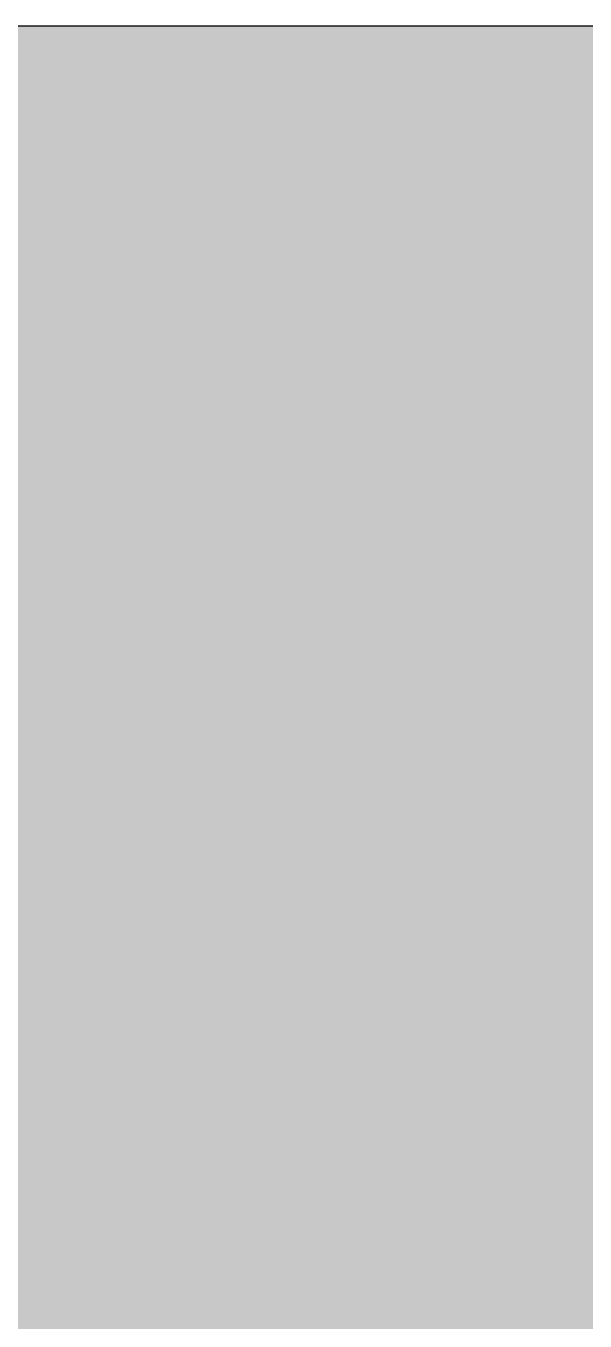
# Model space of a CAD drawing. Header units: millimetres. Extents: x 0 to 212, y 0 to 159.
# Drawn here: x 109 to 130.6, y 108.8 to 158.8 of the extents above; entities that cross this region are included whole.
import ezdxf

# ---------------------------------------------------------------- set-up
doc = ezdxf.new("R2010")
doc.units = ezdxf.units.MM

msp = doc.modelspace()

# ---------------------------------------------------------------- hatches: boundary and pattern name
msp.add_hatch(color=254).paths.add_polyline_path([(14.1633, 0.0536), (13.9878, 0.0533), (13.8125, 0.0559), (13.6373, 0.061), (13.462, 0.0686), (13.2893, 0.0787), (13.114, 0.0914), (12.9413, 0.1041), (12.7686, 0.1219), (12.5959, 0.1397), (12.4231, 0.16), (12.2504, 0.1829), (12.0777, 0.2057), (11.9075, 0.2337), (11.7373, 0.2616), (11.5672, 0.2921), (11.397, 0.3251), (11.2268, 0.3607), (11.0592, 0.3988), (10.8915, 0.4369), (10.7239, 0.4775), (10.5562, 0.5207), (10.3886, 0.5664), (10.2235, 0.6121), (10.0584, 0.6629), (9.8933, 0.7137), (9.7307, 0.7671), (9.5682, 0.8204), (9.4056, 0.8788), (9.2431, 0.9373), (9.083, 0.9982), (8.923, 1.0617), (8.763, 1.1252), (8.6055, 1.1938), (8.4455, 1.2624), (8.2906, 1.331), (8.1331, 1.4046), (7.9781, 1.4783), (7.8232, 1.5545), (7.6708, 1.6332), (7.5184, 1.7145), (7.366, 1.7958), (7.2161, 1.8796), (7.0663, 1.966), (6.919, 2.0523), (6.7716, 2.1438), (6.6243, 2.2352), (6.4795, 2.3266), (6.3348, 2.4232), (6.19, 2.5197), (6.0477, 2.6187), (5.908, 2.7178), (5.7683, 2.8194), (5.6286, 2.9235), (5.4915, 3.0302), (5.3543, 3.1369), (5.2197, 3.2461), (5.0851, 3.3579), (4.953, 3.4722), (4.8209, 3.5865), (4.6914, 3.7033), (4.5644, 3.8202), (4.4348, 3.9395), (4.3104, 4.0615), (4.1859, 4.1859), (4.0615, 4.3104), (3.9395, 4.4348), (3.8202, 4.5618), (3.7033, 4.6914), (3.5865, 4.8209), (3.4722, 4.953), (3.3579, 5.0851), (3.2487, 5.2197), (3.1369, 5.3543), (3.0302, 5.4915), (2.9235, 5.6286), (2.8194, 5.7683), (2.7178, 5.908), (2.6187, 6.0477), (2.5197, 6.19), (2.4232, 6.3348), (2.3266, 6.477), (2.2352, 6.6243), (2.1438, 6.7691), (2.0523, 6.919), (1.966, 7.0663), (1.8796, 7.2161), (1.7958, 7.366), (1.7145, 7.5184), (1.6332, 7.6708), (1.5545, 7.8232), (1.4783, 7.9781), (1.4046, 8.1331), (1.331, 8.2906), (1.2598, 8.4455), (1.1913, 8.603), (1.1252, 8.763), (1.0592, 8.923), (0.9982, 9.083), (0.9373, 9.2431), (0.8763, 9.4056), (0.8204, 9.5682), (0.7645, 9.7307), (0.7112, 9.8933), (0.6604, 10.0584), (0.6121, 10.2235), (0.5639, 10.3911), (0.5207, 10.5562), (0.4775, 10.7239), (0.4343, 10.8915), (0.3962, 11.0592), (0.3607, 11.2268), (0.3251, 11.397), (0.2921, 11.5672), (0.2616, 11.7373), (0.2311, 11.9075), (0.2057, 12.0802), (0.1803, 12.2504), (0.1575, 12.4231), (0.1372, 12.5959), (0.1194, 12.7686), (0.1041, 12.9413), (0.0889, 13.1166), (0.0787, 13.2893), (0.0686, 13.4645), (0.061, 13.6373), (0.0559, 13.8125), (0.0508, 13.9878), (0.0508, 14.163), (0.0522, 144.6925), (0.0508, 144.8664), (0.0559, 145.0416), (0.061, 145.2169), (0.0686, 145.3896), (0.0787, 145.5649), (0.0889, 145.7376), (0.1041, 145.9128), (0.1194, 146.0856), (0.1372, 146.2583), (0.1575, 146.431), (0.1803, 146.6037), (0.2057, 146.7739), (0.2311, 146.9466), (0.2616, 147.1168), (0.2921, 147.287), (0.3251, 147.4572), (0.3607, 147.6248), (0.3962, 147.795), (0.4343, 147.9626), (0.4775, 148.1303), (0.5207, 148.2979), (0.5639, 148.463), (0.6121, 148.6281), (0.6604, 148.7932), (0.7112, 148.9583), (0.7645, 149.1234), (0.8204, 149.286), (0.8763, 149.4485), (0.9373, 149.6111), (0.9982, 149.7711), (1.0592, 149.9311), (1.1252, 150.0911), (1.1913, 150.2486), (1.2598, 150.4061), (1.331, 150.5636), (1.4046, 150.7185), (1.4783, 150.876), (1.5545, 151.0284), (1.6332, 151.1833), (1.7145, 151.3357), (1.7958, 151.4856), (1.8796, 151.638), (1.966, 151.7879), (2.0523, 151.9352), (2.1438, 152.0825), (2.2352, 152.2298), (2.3266, 152.3746), (2.4232, 152.5194), (2.5197, 152.6616), (2.6187, 152.8039), (2.7178, 152.9461), (2.8194, 153.0858), (2.9235, 153.2255), (3.0302, 153.3627), (3.1369, 153.4973), (3.2487, 153.6344), (3.3579, 153.7665), (3.4722, 153.8986), (3.5865, 154.0307), (3.7033, 154.1602), (3.8202, 154.2898), (3.9395, 154.4168), (4.0615, 154.5438), (4.1859, 154.6682), (4.3104, 154.7901), (4.4348, 154.9121), (4.5644, 155.034), (4.6914, 155.1508), (4.8209, 155.2677), (4.953, 155.382), (5.0851, 155.4937), (5.2197, 155.6055), (5.3543, 155.7147), (5.4915, 155.8239), (5.6286, 155.9281), (5.7683, 156.0322), (5.908, 156.1338), (6.0477, 156.2354), (6.19, 156.3345), (6.3348, 156.431), (6.4795, 156.525), (6.6243, 156.6189), (6.7716, 156.7104), (6.919, 156.7993), (7.0663, 156.8882), (7.2161, 156.9745), (7.366, 157.0584), (7.5184, 157.1396), (7.6708, 157.2209), (7.8232, 157.2971), (7.9781, 157.3733), (8.1331, 157.4495), (8.2906, 157.5206), (8.4455, 157.5918), (8.6055, 157.6603), (8.763, 157.7289), (8.923, 157.7924), (9.083, 157.8559), (9.2431, 157.9169), (9.4056, 157.9753), (9.5682, 158.0337), (9.7307, 158.0871), (9.8933, 158.1404), (10.0584, 158.1912), (10.2235, 158.242), (10.3886, 158.2877), (10.5562, 158.3334), (10.7239, 158.3766), (10.8915, 158.4173), (11.0592, 158.4579), (11.2268, 158.4935), (11.397, 158.529), (11.5672, 158.562), (11.7373, 158.5925), (11.9075, 158.6205), (12.0777, 158.6484), (12.2504, 158.6713), (12.4231, 158.6941), (12.5959, 158.7144), (12.7686, 158.7322), (12.9413, 158.75), (13.114, 158.7627), (13.2893, 158.7754), (13.462, 158.7856), (13.6373, 158.7932), (13.8125, 158.7983), (13.9878, 158.8008), (14.163, 158.8033), (197.6078, 158.8036), (197.7822, 158.8008), (197.9574, 158.7983), (198.1327, 158.7932), (198.3054, 158.7856), (198.4807, 158.7754), (198.6534, 158.7627), (198.8287, 158.75), (199.0014, 158.7322), (199.1741, 158.7144), (199.3468, 158.6941), (199.5195, 158.6713), (199.6897, 158.6484), (199.8624, 158.6205), (200.0326, 158.5925), (200.2028, 158.562), (200.373, 158.529), (200.5432, 158.4935), (200.7108, 158.4579), (200.8784, 158.4173), (201.0461, 158.3766), (201.2137, 158.3334), (201.3788, 158.2877), (201.5465, 158.242), (201.7116, 158.1912), (201.8767, 158.1404), (202.0392, 158.0871), (202.2018, 158.0337), (202.3643, 157.9753), (202.5269, 157.9169), (202.6869, 157.8559), (202.8469, 157.7924), (203.007, 157.7289), (203.167, 157.6603), (203.3245, 157.5918), (203.4794, 157.5206), (203.6369, 157.4495), (203.7918, 157.3733), (203.9468, 157.2971), (204.0992, 157.2209), (204.2516, 157.1396), (204.404, 157.0584), (204.5538, 156.9745), (204.7037, 156.8882), (204.8535, 156.7993), (205.0009, 156.7104), (205.1456, 156.6189), (205.293, 156.525), (205.4352, 156.431), (205.58, 156.3345), (205.7222, 156.2354), (205.8619, 156.1338), (206.0016, 156.0322), (206.1413, 155.9281), (206.2785, 155.8239), (206.4156, 155.7147), (206.5503, 155.6055), (206.6849, 155.4937), (206.817, 155.382), (206.949, 155.2677), (207.0786, 155.1508), (207.2081, 155.034), (207.3351, 154.9121), (207.4596, 154.7901), (207.584, 154.6682), (207.7085, 154.5438), (207.8304, 154.4168), (207.9498, 154.2898), (208.0666, 154.1602), (208.1835, 154.0307), (208.2978, 153.8986), (208.4121, 153.7665), (208.5238, 153.6344), (208.6331, 153.4973), (208.7397, 153.3627), (208.8464, 153.2255), (208.9506, 153.0858), (209.0522, 152.9461), (209.1512, 152.8039), (209.2503, 152.6616), (209.3468, 152.5194), (209.4433, 152.3746), (209.5348, 152.2298), (209.6262, 152.0825), (209.7176, 151.9352), (209.804, 151.7879), (209.8904, 151.638), (209.9742, 151.4856), (210.0555, 151.3357), (210.1367, 151.1833), (210.2155, 151.0284), (210.2917, 150.876), (210.3653, 150.7185), (210.439, 150.5636), (210.5076, 150.4061), (210.5762, 150.2486), (210.6447, 150.0911), (210.7082, 149.9311), (210.7717, 149.7711), (210.8327, 149.6111), (210.8911, 149.4485), (210.9495, 149.286), (211.0029, 149.1234), (211.0562, 148.9583), (211.107, 148.7932), (211.1578, 148.6281), (211.2035, 148.463), (211.2493, 148.2979), (211.2924, 148.1303), (211.3331, 147.9626), (211.3712, 147.795), (211.4093, 147.6248), (211.4448, 147.4572), (211.4779, 147.287), (211.5083, 147.1168), (211.5363, 146.9466), (211.5642, 146.7739), (211.5871, 146.6037), (211.6099, 146.431), (211.6303, 146.2583), (211.648, 146.0856), (211.6658, 145.9128), (211.6785, 145.7376), (211.6912, 145.5649), (211.7014, 145.3896), (211.709, 145.2169), (211.7141, 145.0416), (211.7166, 144.8664), (211.7166, 144.6911), (211.7189, 14.1647), (211.7166, 13.9878), (211.7141, 13.8125), (211.709, 13.6373), (211.7014, 13.4645), (211.6912, 13.2893), (211.6785, 13.1166), (211.6658, 12.9413), (211.648, 12.7686), (211.6303, 12.5959), (211.6099, 12.4231), (211.5871, 12.2504), (211.5642, 12.0802), (211.5363, 11.9075), (211.5083, 11.7373), (211.4779, 11.5672), (211.4448, 11.397), (211.4093, 11.2268), (211.3712, 11.0592), (211.3331, 10.8915), (211.2924, 10.7239), (211.2493, 10.5562), (211.2035, 10.3911), (211.1578, 10.2235), (211.107, 10.0584), (211.0562, 9.8933), (211.0029, 9.7307), (210.9495, 9.5682), (210.8911, 9.4056), (210.8327, 9.2431), (210.7717, 9.083), (210.7082, 8.923), (210.6447, 8.763), (210.5762, 8.603), (210.5076, 8.4455), (210.439, 8.2906), (210.3653, 8.1331), (210.2917, 7.9781), (210.2155, 7.8232), (210.1367, 7.6708), (210.0555, 7.5184), (209.9742, 7.366), (209.8904, 7.2161), (209.804, 7.0663), (209.7176, 6.919), (209.6262, 6.7691), (209.5348, 6.6243), (209.4433, 6.477), (209.3468, 6.3348), (209.2503, 6.19), (209.1512, 6.0477), (209.0522, 5.908), (208.9506, 5.7683), (208.8464, 5.6286), (208.7397, 5.4915), (208.6331, 5.3543), (208.5238, 5.2197), (208.4121, 5.0851), (208.2978, 4.953), (208.1835, 4.8209), (208.0666, 4.6914), (207.9498, 4.5618), (207.8304, 4.4348), (207.7085, 4.3104), (207.584, 4.1859), (207.4596, 4.0615), (207.3351, 3.9395), (207.2081, 3.8202), (207.0786, 3.7033), (206.949, 3.5865), (206.817, 3.4722), (206.6849, 3.3579), (206.5503, 3.2461), (206.4156, 3.1369), (206.2785, 3.0302), (206.1413, 2.9235), (206.0016, 2.8194), (205.8619, 2.7178), (205.7222, 2.6187), (205.58, 2.5197), (205.4352, 2.4232), (205.293, 2.3266), (205.1456, 2.2352), (205.0009, 2.1438), (204.8535, 2.0523), (204.7037, 1.966), (204.5538, 1.8796), (204.404, 1.7958), (204.2516, 1.7145), (204.0992, 1.6332), (203.9468, 1.5545), (203.7918, 1.4783), (203.6369, 1.4046), (203.4794, 1.331), (203.3245, 1.2624), (203.167, 1.1938), (203.007, 1.1252), (202.8469, 1.0617), (202.6869, 0.9982), (202.5269, 0.9373), (202.3643, 0.8788), (202.2018, 0.8204), (202.0392, 0.7671), (201.8767, 0.7137), (201.7116, 0.6629), (201.5465, 0.6121), (201.3788, 0.5664), (201.2137, 0.5207), (201.0461, 0.4775), (200.8784, 0.4369), (200.7108, 0.3988), (200.5432, 0.3607), (200.373, 0.3251), (200.2028, 0.2921), (200.0326, 0.2616), (199.8624, 0.2337), (199.6897, 0.2057), (199.5195, 0.1829), (199.3468, 0.16), (199.1741, 0.1397), (199.0014, 0.1219), (198.8287, 0.1041), (198.6534, 0.0914), (198.4807, 0.0787), (198.3054, 0.0686), (198.1327, 0.061), (197.9574, 0.0559), (197.7822, 0.0533), (197.6069, 0.0533)])
h = msp.add_hatch(color=59)
h.paths.add_polyline_path([(14.1633, 3.5814), (13.8887, 3.5839), (13.6169, 3.5941), (13.3477, 3.6119), (13.081, 3.6347), (12.8143, 3.6652), (12.5501, 3.7008), (12.2885, 3.7465), (12.0294, 3.7948), (11.7729, 3.8506), (11.5164, 3.9141), (11.2649, 3.9827), (11.016, 4.0564), (10.7671, 4.1351), (10.5232, 4.2215), (10.2819, 4.3129), (10.0432, 4.412), (9.8069, 4.5161), (9.5733, 4.6228), (9.3447, 4.7371), (9.1186, 4.8565), (8.8951, 4.9809), (8.6741, 5.113), (8.4582, 5.2476), (8.2448, 5.3873), (8.0366, 5.5321), (7.8308, 5.682), (7.6276, 5.8369), (7.4295, 5.9969), (7.2365, 6.1595), (7.046, 6.3297), (6.8605, 6.5024), (6.6777, 6.6802), (6.5024, 6.8605), (6.3271, 7.046), (6.1595, 7.2365), (5.9969, 7.432), (5.8369, 7.6302), (5.682, 7.8308), (5.5321, 8.0366), (5.3873, 8.2448), (5.2451, 8.4582), (5.1105, 8.6741), (4.9809, 8.8951), (4.8565, 9.1186), (4.7371, 9.3447), (4.6228, 9.5758), (4.5136, 9.8069), (4.4094, 10.0432), (4.3129, 10.2819), (4.2215, 10.5232), (4.1351, 10.7696), (4.0538, 11.016), (3.9802, 11.2649), (3.9116, 11.5189), (3.8506, 11.7729), (3.7948, 12.0294), (3.744, 12.2911), (3.7008, 12.5527), (3.6627, 12.8143), (3.6322, 13.081), (3.6093, 13.3502), (3.5916, 13.6195), (3.5814, 13.8913), (3.5789, 14.163), (3.58, 144.6925), (3.5814, 144.9654), (3.5916, 145.2347), (3.6093, 145.5064), (3.6322, 145.7731), (3.6627, 146.0398), (3.7008, 146.304), (3.744, 146.5656), (3.7948, 146.8247), (3.8506, 147.0812), (3.9116, 147.3352), (3.9802, 147.5892), (4.0538, 147.8382), (4.1351, 148.0845), (4.2215, 148.3309), (4.3129, 148.5722), (4.4094, 148.811), (4.5136, 149.0472), (4.6228, 149.2783), (4.7371, 149.5095), (4.8565, 149.7355), (4.9809, 149.9591), (5.1105, 150.1775), (5.2451, 150.3959), (5.3873, 150.6093), (5.5321, 150.8176), (5.682, 151.0233), (5.8369, 151.224), (5.9969, 151.4221), (6.1595, 151.6177), (6.3271, 151.8056), (6.5024, 151.9936), (6.6777, 152.1739), (6.8605, 152.3517), (7.046, 152.5245), (7.2365, 152.6946), (7.4295, 152.8572), (7.6276, 153.0172), (7.8308, 153.1722), (8.0366, 153.322), (8.2448, 153.4668), (8.4582, 153.6065), (8.6741, 153.7411), (8.8951, 153.8732), (9.1186, 153.9977), (9.3447, 154.117), (9.5733, 154.2313), (9.8069, 154.3406), (10.0432, 154.4422), (10.2819, 154.5412), (10.5232, 154.6327), (10.7671, 154.719), (11.016, 154.7978), (11.2649, 154.874), (11.5164, 154.9425), (11.7729, 155.0035), (12.0294, 155.0594), (12.2885, 155.1102), (12.5501, 155.1534), (12.8143, 155.1889), (13.081, 155.2194), (13.3477, 155.2448), (13.6169, 155.26), (13.8887, 155.2702), (14.163, 155.2753), (197.6078, 155.2758), (197.8787, 155.2702), (198.1505, 155.26), (198.4197, 155.2448), (198.689, 155.2194), (198.9557, 155.1889), (199.2173, 155.1534), (199.4789, 155.1102), (199.7405, 155.0594), (199.9971, 155.0035), (200.2511, 154.9425), (200.5051, 154.874), (200.754, 154.7978), (201.0004, 154.719), (201.2467, 154.6327), (201.488, 154.5412), (201.7268, 154.4422), (201.963, 154.3406), (202.1942, 154.2313), (202.4253, 154.117), (202.6514, 153.9977), (202.8749, 153.8732), (203.0959, 153.7411), (203.3118, 153.6065), (203.5251, 153.4668), (203.7334, 153.322), (203.9391, 153.1722), (204.1398, 153.0172), (204.3379, 152.8572), (204.5335, 152.6946), (204.724, 152.5245), (204.9094, 152.3517), (205.0898, 152.1739), (205.2676, 151.9936), (205.4403, 151.8056), (205.6105, 151.6177), (205.773, 151.4221), (205.933, 151.224), (206.088, 151.0233), (206.2378, 150.8176), (206.3826, 150.6093), (206.5223, 150.3959), (206.6569, 150.1775), (206.789, 149.9591), (206.9135, 149.7355), (207.0329, 149.5095), (207.1472, 149.2783), (207.2538, 149.0472), (207.358, 148.811), (207.457, 148.5722), (207.5485, 148.3309), (207.6348, 148.0845), (207.7136, 147.8382), (207.7872, 147.5892), (207.8558, 147.3352), (207.9193, 147.0812), (207.9752, 146.8247), (208.0235, 146.5656), (208.0692, 146.304), (208.1047, 146.0398), (208.1352, 145.7731), (208.1581, 145.5064), (208.1759, 145.2347), (208.186, 144.9654), (208.1911, 144.6911), (208.1911, 14.1647), (208.186, 13.8913), (208.1759, 13.6195), (208.1581, 13.3502), (208.1352, 13.081), (208.1047, 12.8143), (208.0692, 12.5527), (208.0235, 12.2911), (207.9752, 12.0294), (207.9193, 11.7729), (207.8558, 11.5189), (207.7872, 11.2649), (207.7136, 11.016), (207.6348, 10.7696), (207.5485, 10.5232), (207.457, 10.2819), (207.358, 10.0432), (207.2538, 9.8069), (207.1472, 9.5758), (207.0329, 9.3447), (206.9135, 9.1186), (206.789, 8.8951), (206.6569, 8.6741), (206.5223, 8.4582), (206.3826, 8.2448), (206.2378, 8.0366), (206.088, 7.8308), (205.933, 7.6302), (205.773, 7.432), (205.6105, 7.2365), (205.4403, 7.046), (205.2676, 6.8605), (205.0898, 6.6802), (204.9094, 6.5024), (204.724, 6.3297), (204.5335, 6.1595), (204.3379, 5.9969), (204.1398, 5.8369), (203.9391, 5.682), (203.7334, 5.5321), (203.5251, 5.3873), (203.3118, 5.2476), (203.0959, 5.113), (202.8749, 4.9809), (202.6514, 4.8565), (202.4253, 4.7371), (202.1942, 4.6228), (201.963, 4.5161), (201.7268, 4.412), (201.488, 4.3129), (201.2467, 4.2215), (201.0004, 4.1351), (200.754, 4.0564), (200.5051, 3.9827), (200.2511, 3.9141), (199.9971, 3.8506), (199.7405, 3.7948), (199.4789, 3.7465), (199.2173, 3.7008), (198.9557, 3.6652), (198.689, 3.6347), (198.4197, 3.6119), (198.1505, 3.5941), (197.8787, 3.5839), (197.6069, 3.5789)])
h.paths.add_polyline_path([(14.1633, 8.8731), (14.0259, 8.8748), (13.8887, 8.8798), (13.7541, 8.8875), (13.622, 8.9002), (13.4874, 8.9154), (13.3553, 8.9332), (13.2258, 8.9535), (13.0962, 8.9789), (12.9667, 9.0068), (12.8397, 9.0373), (12.7127, 9.0729), (12.5882, 9.1084), (12.4663, 9.1491), (12.3419, 9.1923), (12.2225, 9.238), (12.1031, 9.2888), (11.9837, 9.3396), (11.8694, 9.3929), (11.7526, 9.4513), (11.6408, 9.5098), (11.5291, 9.5733), (11.4198, 9.6368), (11.3106, 9.7053), (11.2039, 9.7765), (11.0998, 9.8476), (10.9957, 9.9238), (10.8966, 10), (10.7975, 10.0787), (10.6985, 10.1625), (10.6045, 10.2464), (10.5105, 10.3327), (10.4216, 10.4216), (10.3327, 10.5131), (10.2464, 10.6045), (10.16, 10.701), (10.0787, 10.7975), (10, 10.8966), (9.9212, 10.9982), (9.8476, 11.0998), (9.7739, 11.2039), (9.7053, 11.3106), (9.6368, 11.4198), (9.5707, 11.5291), (9.5098, 11.6408), (9.4488, 11.7551), (9.3929, 11.8694), (9.337, 11.9863), (9.2862, 12.1031), (9.238, 12.2225), (9.1923, 12.3444), (9.1491, 12.4663), (9.1084, 12.5908), (9.0703, 12.7152), (9.0373, 12.8397), (9.0068, 12.9692), (8.9789, 13.0962), (8.9535, 13.2258), (8.9306, 13.3579), (8.9129, 13.4899), (8.8976, 13.622), (8.8849, 13.7566), (8.8773, 13.8913), (8.8722, 14.0259), (8.8697, 14.163), (8.8717, 144.6925), (8.8722, 144.8283), (8.8773, 144.9629), (8.8849, 145.0975), (8.8976, 145.2321), (8.9129, 145.3642), (8.9306, 145.4963), (8.9535, 145.6284), (8.9789, 145.7579), (9.0068, 145.8849), (9.0373, 146.0144), (9.0703, 146.1389), (9.1084, 146.2634), (9.1491, 146.3878), (9.1923, 146.5097), (9.238, 146.6317), (9.2862, 146.751), (9.337, 146.8679), (9.3929, 146.9847), (9.4488, 147.099), (9.5098, 147.2133), (9.5707, 147.3251), (9.6368, 147.4343), (9.7053, 147.5435), (9.7739, 147.6502), (9.8476, 147.7543), (9.9212, 147.8559), (10, 147.9575), (10.0787, 148.0566), (10.16, 148.1531), (10.2464, 148.2496), (10.3327, 148.3411), (10.4216, 148.4325), (10.5105, 148.5214), (10.6045, 148.6078), (10.6985, 148.6916), (10.7975, 148.7754), (10.8966, 148.8542), (10.9957, 148.9304), (11.0998, 149.0066), (11.2039, 149.0777), (11.3106, 149.1488), (11.4198, 149.2174), (11.5291, 149.2809), (11.6408, 149.3444), (11.7526, 149.4028), (11.8694, 149.4612), (11.9837, 149.5146), (12.1031, 149.5679), (12.2225, 149.6162), (12.3419, 149.6619), (12.4663, 149.7051), (12.5882, 149.7457), (12.7127, 149.7813), (12.8397, 149.8168), (12.9667, 149.8473), (13.0962, 149.8752), (13.2258, 149.9006), (13.3553, 149.921), (13.4874, 149.9413), (13.622, 149.9565), (13.7541, 149.9667), (13.8887, 149.9768), (14.0259, 149.9819), (14.163, 149.9819), (197.6078, 149.9842), (197.7441, 149.9819), (197.8787, 149.9768), (198.0133, 149.9667), (198.1479, 149.9565), (198.28, 149.9413), (198.4121, 149.921), (198.5442, 149.9006), (198.6737, 149.8752), (198.8007, 149.8473), (198.9303, 149.8168), (199.0547, 149.7813), (199.1792, 149.7457), (199.3036, 149.7051), (199.4256, 149.6619), (199.5475, 149.6162), (199.6669, 149.5679), (199.7837, 149.5146), (199.9005, 149.4612), (200.0148, 149.4028), (200.1291, 149.3444), (200.2409, 149.2809), (200.3501, 149.2174), (200.4593, 149.1488), (200.566, 149.0777), (200.6702, 149.0066), (200.7718, 148.9304), (200.8734, 148.8542), (200.9724, 148.7754), (201.0689, 148.6916), (201.1655, 148.6078), (201.2569, 148.5214), (201.3483, 148.4325), (201.4372, 148.3411), (201.5236, 148.2496), (201.6074, 148.1531), (201.6912, 148.0566), (201.77, 147.9575), (201.8462, 147.8559), (201.9224, 147.7543), (201.9935, 147.6502), (202.0646, 147.5435), (202.1332, 147.4343), (202.1967, 147.3251), (202.2602, 147.2133), (202.3186, 147.099), (202.377, 146.9847), (202.4304, 146.8679), (202.4812, 146.751), (202.532, 146.6317), (202.5777, 146.5097), (202.6209, 146.3878), (202.6615, 146.2634), (202.6971, 146.1389), (202.7326, 146.0144), (202.7631, 145.8849), (202.7911, 145.7579), (202.8165, 145.6284), (202.8368, 145.4963), (202.8546, 145.3642), (202.8698, 145.2321), (202.8825, 145.0975), (202.8901, 144.9629), (202.8952, 144.8283), (202.8977, 144.6911), (202.8994, 14.1647), (202.8952, 14.0259), (202.8901, 13.8913), (202.8825, 13.7566), (202.8698, 13.622), (202.8546, 13.4899), (202.8368, 13.3579), (202.8165, 13.2258), (202.7911, 13.0962), (202.7631, 12.9692), (202.7326, 12.8397), (202.6971, 12.7152), (202.6615, 12.5908), (202.6209, 12.4663), (202.5777, 12.3444), (202.532, 12.2225), (202.4812, 12.1031), (202.4304, 11.9863), (202.377, 11.8694), (202.3186, 11.7551), (202.2602, 11.6408), (202.1967, 11.5291), (202.1332, 11.4198), (202.0646, 11.3106), (201.9935, 11.2039), (201.9224, 11.0998), (201.8462, 10.9982), (201.77, 10.8966), (201.6912, 10.7975), (201.6074, 10.701), (201.5236, 10.6045), (201.4372, 10.5131), (201.3483, 10.4216), (201.2569, 10.3327), (201.1655, 10.2464), (201.0689, 10.1625), (200.9724, 10.0787), (200.8734, 10), (200.7718, 9.9238), (200.6702, 9.8476), (200.566, 9.7765), (200.4593, 9.7053), (200.3501, 9.6368), (200.2409, 9.5733), (200.1291, 9.5098), (200.0148, 9.4513), (199.9005, 9.3929), (199.7837, 9.3396), (199.6669, 9.2888), (199.5475, 9.238), (199.4256, 9.1923), (199.3036, 9.1491), (199.1792, 9.1084), (199.0547, 9.0729), (198.9303, 9.0373), (198.8007, 9.0068), (198.6737, 8.9789), (198.5442, 8.9535), (198.4121, 8.9332), (198.28, 8.9154), (198.1479, 8.9002), (198.0133, 8.8875), (197.8787, 8.8798), (197.7441, 8.8748), (197.6069, 8.8722)], flags=16)
h = msp.add_hatch(color=59)
edge = h.paths.add_edge_path()
edge.add_line((119.2541, 112.9136), (119.1108, 112.9132))
edge.add_line((119.1108, 112.9132), (118.9685, 112.9157))
edge.add_line((118.9685, 112.9157), (118.8288, 112.9182))
edge.add_line((118.8288, 112.9182), (118.6917, 112.9233))
edge.add_line((118.6917, 112.9233), (118.5545, 112.9284))
edge.add_line((118.5545, 112.9284), (118.4199, 112.936))
edge.add_line((118.4199, 112.936), (118.2853, 112.9462))
edge.add_line((118.2853, 112.9462), (118.1532, 112.9563))
edge.add_line((118.1532, 112.9563), (118.0236, 112.9716))
edge.add_line((118.0236, 112.9716), (117.8966, 112.9868))
edge.add_line((117.8966, 112.9868), (117.7696, 113.0021))
edge.add_line((117.7696, 113.0021), (117.6452, 113.0224))
edge.add_line((117.6452, 113.0224), (117.5207, 113.0427))
edge.add_line((117.5207, 113.0427), (117.3988, 113.0656))
edge.add_line((117.3988, 113.0656), (117.2794, 113.0935))
edge.add_line((117.2794, 113.0935), (117.1626, 113.1214))
edge.add_line((117.1626, 113.1214), (117.0457, 113.1519))
edge.add_line((117.0457, 113.1519), (116.9314, 113.1849))
edge.add_line((116.9314, 113.1849), (116.8197, 113.2205))
edge.add_line((116.8197, 113.2205), (116.7105, 113.2586))
edge.add_line((116.7105, 113.2586), (116.6012, 113.3018))
edge.add_line((116.6012, 113.3018), (116.4946, 113.345))
edge.add_line((116.4946, 113.345), (116.3904, 113.3932))
edge.add_line((116.3904, 113.3932), (116.2888, 113.444))
edge.add_line((116.2888, 113.444), (116.1872, 113.4974))
edge.add_line((116.1872, 113.4974), (116.0882, 113.5558))
edge.add_line((116.0882, 113.5558), (115.9916, 113.6142))
edge.add_line((115.9916, 113.6142), (115.8977, 113.6802))
edge.add_line((115.8977, 113.6802), (115.8037, 113.7463))
edge.add_line((115.8037, 113.7463), (115.7122, 113.8174))
edge.add_line((115.7122, 113.8174), (115.6233, 113.8911))
edge.add_line((115.6233, 113.8911), (115.537, 113.9698))
edge.add_line((115.537, 113.9698), (115.4532, 114.0511))
edge.add_line((115.4532, 114.0511), (115.3719, 114.1374))
edge.add_line((115.3719, 114.1374), (115.2906, 114.2263))
edge.add_line((115.2906, 114.2263), (115.2144, 114.3203))
edge.add_line((115.2144, 114.3203), (115.1382, 114.4194))
edge.add_line((115.1382, 114.4194), (115.0645, 114.521))
edge.add_line((115.0645, 114.521), (114.9934, 114.6277))
edge.add_line((114.9934, 114.6277), (114.9223, 114.7394))
edge.add_line((114.9223, 114.7394), (114.8563, 114.8537))
edge.add_line((114.8563, 114.8537), (114.7902, 114.9731))
edge.add_line((114.7902, 114.9731), (114.7293, 115.0976))
edge.add_line((114.7293, 115.0976), (114.6683, 115.2271))
edge.add_line((114.6683, 115.2271), (114.6099, 115.3617))
edge.add_line((114.6099, 115.3617), (114.5565, 115.5014))
edge.add_line((114.5565, 115.5014), (114.5032, 115.6437))
edge.add_line((114.5032, 115.6437), (114.4524, 115.7935))
edge.add_line((114.4524, 115.7935), (114.4041, 115.9485))
edge.add_line((114.4041, 115.9485), (114.3584, 116.1059))
edge.add_line((114.3584, 116.1059), (114.3127, 116.271))
edge.add_line((114.3127, 116.271), (114.2721, 116.4412))
edge.add_line((114.2721, 116.4412), (114.234, 116.6165))
edge.add_line((114.234, 116.6165), (114.1984, 116.7968))
edge.add_line((114.1984, 116.7968), (114.1654, 116.9822))
edge.add_line((114.1654, 116.9822), (114.1324, 117.1753))
edge.add_line((114.1324, 117.1753), (114.1044, 117.3734))
edge.add_line((114.1044, 117.3734), (114.079, 117.5766))
edge.add_line((114.079, 117.5766), (114.0536, 117.7874))
edge.add_line((114.0536, 117.7874), (114.0333, 118.0033))
edge.add_line((114.0333, 118.0033), (114.0155, 118.2243))
edge.add_line((114.0155, 118.2243), (114.0003, 118.4529))
edge.add_line((114.0003, 118.4529), (113.9876, 118.6866))
edge.add_line((113.9876, 118.6866), (113.9774, 118.9279))
edge.add_line((113.9774, 118.9279), (126.045, 118.9284))
edge.add_line((126.045, 118.9284), (126.045, 121.1404))
edge.add_line((126.045, 121.1404), (126.0424, 121.4069))
edge.add_line((126.0424, 121.4069), (126.0373, 121.6711))
edge.add_line((126.0373, 121.6711), (126.0323, 121.9327))
edge.add_line((126.0323, 121.9327), (126.0221, 122.1918))
edge.add_line((126.0221, 122.1918), (126.0094, 122.4483))
edge.add_line((126.0094, 122.4483), (125.9942, 122.7023))
edge.add_line((125.9942, 122.7023), (125.9764, 122.9512))
edge.add_line((125.9764, 122.9512), (125.9535, 123.1976))
edge.add_line((125.9535, 123.1976), (125.9281, 123.4415))
edge.add_line((125.9281, 123.4415), (125.9002, 123.6828))
edge.add_line((125.9002, 123.6828), (125.8697, 123.919))
edge.add_line((125.8697, 123.919), (125.8367, 124.1527))
edge.add_line((125.8367, 124.1527), (125.7986, 124.3838))
edge.add_line((125.7986, 124.3838), (125.7579, 124.6099))
edge.add_line((125.7579, 124.6099), (125.7122, 124.8334))
edge.add_line((125.7122, 124.8334), (125.664, 125.0544))
edge.add_line((125.664, 125.0544), (125.6132, 125.2703))
edge.add_line((125.6132, 125.2703), (125.5573, 125.4836))
edge.add_line((125.5573, 125.4836), (125.4989, 125.6919))
edge.add_line((125.4989, 125.6919), (125.4379, 125.8976))
edge.add_line((125.4379, 125.8976), (125.3719, 126.1008))
edge.add_line((125.3719, 126.1008), (125.3007, 126.299))
edge.add_line((125.3007, 126.299), (125.2271, 126.492))
edge.add_line((125.2271, 126.492), (125.1509, 126.6825))
edge.add_line((125.1509, 126.6825), (125.0671, 126.8705))
edge.add_line((125.0671, 126.8705), (124.9832, 127.0533))
edge.add_line((124.9832, 127.0533), (124.8918, 127.2311))
edge.add_line((124.8918, 127.2311), (124.7978, 127.4064))
edge.add_line((124.7978, 127.4064), (124.7013, 127.5766))
edge.add_line((124.7013, 127.5766), (124.5972, 127.7442))
edge.add_line((124.5972, 127.7442), (124.4905, 127.9068))
edge.add_line((124.4905, 127.9068), (124.3813, 128.0668))
edge.add_line((124.3813, 128.0668), (124.2644, 128.2192))
edge.add_line((124.2644, 128.2192), (124.145, 128.3691))
edge.add_line((124.145, 128.3691), (124.0206, 128.5164))
edge.add_line((124.0206, 128.5164), (123.891, 128.6561))
edge.add_line((123.891, 128.6561), (123.759, 128.7932))
edge.add_line((123.759, 128.7932), (123.6193, 128.9279))
edge.add_line((123.6193, 128.9279), (123.477, 129.0549))
edge.add_line((123.477, 129.0549), (123.3297, 129.1793))
edge.add_line((123.3297, 129.1793), (123.1773, 129.2987))
edge.add_line((123.1773, 129.2987), (123.0198, 129.413))
edge.add_line((123.0198, 129.413), (122.8573, 129.5222))
edge.add_line((122.8573, 129.5222), (122.6896, 129.6264))
edge.add_line((122.6896, 129.6264), (122.5169, 129.728))
edge.add_line((122.5169, 129.728), (122.3391, 129.8245))
edge.add_line((122.3391, 129.8245), (122.1562, 129.9159))
edge.add_line((122.1562, 129.9159), (121.9683, 129.9997))
edge.add_line((121.9683, 129.9997), (121.7752, 130.081))
edge.add_line((121.7752, 130.081), (121.5771, 130.1572))
edge.add_line((121.5771, 130.1572), (121.3714, 130.2283))
edge.add_line((121.3714, 130.2283), (121.1631, 130.2969))
edge.add_line((121.1631, 130.2969), (120.9472, 130.3579))
edge.add_line((120.9472, 130.3579), (120.7262, 130.4138))
edge.add_line((120.7262, 130.4138), (120.5001, 130.4646))
edge.add_line((120.5001, 130.4646), (120.269, 130.5103))
edge.add_line((120.269, 130.5103), (120.0328, 130.5509))
edge.add_line((120.0328, 130.5509), (119.7889, 130.5865))
edge.add_line((119.7889, 130.5865), (119.54, 130.617))
edge.add_line((119.54, 130.617), (119.2835, 130.6398))
edge.add_line((119.2835, 130.6398), (119.0244, 130.6601))
edge.add_line((119.0244, 130.6601), (118.7577, 130.6728))
edge.add_line((118.7577, 130.6728), (118.4834, 130.683))
edge.add_line((118.4834, 130.683), (118.2065, 130.6855))
edge.add_line((118.2065, 130.6855), (117.95, 130.683))
edge.add_line((117.95, 130.683), (117.7011, 130.6728))
edge.add_line((117.7011, 130.6728), (117.4547, 130.6601))
edge.add_line((117.4547, 130.6601), (117.2108, 130.6424))
edge.add_line((117.2108, 130.6424), (116.9746, 130.617))
edge.add_line((116.9746, 130.617), (116.7384, 130.5865))
edge.add_line((116.7384, 130.5865), (116.5098, 130.5535))
edge.add_line((116.5098, 130.5535), (116.2837, 130.5128))
edge.add_line((116.2837, 130.5128), (116.0602, 130.4671))
edge.add_line((116.0602, 130.4671), (115.8418, 130.4163))
edge.add_line((115.8418, 130.4163), (115.6284, 130.3579))
edge.add_line((115.6284, 130.3579), (115.4176, 130.2969))
edge.add_line((115.4176, 130.2969), (115.2119, 130.2309))
edge.add_line((115.2119, 130.2309), (115.0112, 130.1572))
edge.add_line((115.0112, 130.1572), (114.8131, 130.0785))
edge.add_line((114.8131, 130.0785), (114.6175, 129.9972))
edge.add_line((114.6175, 129.9972), (114.427, 129.9083))
edge.add_line((114.427, 129.9083), (114.2416, 129.8143))
edge.add_line((114.2416, 129.8143), (114.0612, 129.7153))
edge.add_line((114.0612, 129.7153), (113.8809, 129.6111))
edge.add_line((113.8809, 129.6111), (113.7082, 129.5019))
edge.add_line((113.7082, 129.5019), (113.538, 129.3851))
edge.add_line((113.538, 129.3851), (113.3729, 129.2657))
edge.add_line((113.3729, 129.2657), (113.2103, 129.1387))
edge.add_line((113.2103, 129.1387), (113.0529, 129.0091))
edge.add_line((113.0529, 129.0091), (112.8979, 128.872))
edge.add_line((112.8979, 128.872), (112.7481, 128.7297))
edge.add_line((112.7481, 128.7297), (112.6033, 128.585))
edge.add_line((112.6033, 128.585), (112.461, 128.4326))
edge.add_line((112.461, 128.4326), (112.3239, 128.2751))
edge.add_line((112.3239, 128.2751), (112.1893, 128.1125))
edge.add_line((112.1893, 128.1125), (112.0597, 127.9449))
edge.add_line((112.0597, 127.9449), (111.9327, 127.7722))
edge.add_line((111.9327, 127.7722), (111.8108, 127.5918))
edge.add_line((111.8108, 127.5918), (111.694, 127.4089))
edge.add_line((111.694, 127.4089), (111.5797, 127.221))
edge.add_line((111.5797, 127.221), (111.4704, 127.0254))
edge.add_line((111.4704, 127.0254), (111.3638, 126.8273))
edge.add_line((111.3638, 126.8273), (111.2622, 126.6215))
edge.add_line((111.2622, 126.6215), (111.1656, 126.4133))
edge.add_line((111.1656, 126.4133), (111.0717, 126.1974))
edge.add_line((111.0717, 126.1974), (110.9828, 125.9764))
edge.add_line((110.9828, 125.9764), (110.8964, 125.7503))
edge.add_line((110.8964, 125.7503), (110.8151, 125.5217))
edge.add_line((110.8151, 125.5217), (110.7364, 125.2855))
edge.add_line((110.7364, 125.2855), (110.6627, 125.0442))
edge.add_line((110.6627, 125.0442), (110.5941, 124.7978))
edge.add_line((110.5941, 124.7978), (110.5281, 124.5464))
edge.add_line((110.5281, 124.5464), (110.4646, 124.2898))
edge.add_line((110.4646, 124.2898), (110.4087, 124.0282))
edge.add_line((110.4087, 124.0282), (110.3528, 123.7615))
edge.add_line((110.3528, 123.7615), (110.3046, 123.4897))
edge.add_line((110.3046, 123.4897), (110.2589, 123.2103))
edge.add_line((110.2589, 123.2103), (110.2157, 122.9284))
edge.add_line((110.2157, 122.9284), (110.1776, 122.6414))
edge.add_line((110.1776, 122.6414), (110.1446, 122.3493))
edge.add_line((110.1446, 122.3493), (110.1141, 122.0495))
edge.add_line((110.1141, 122.0495), (110.0887, 121.7473))
edge.add_line((110.0887, 121.7473), (110.0658, 121.4399))
edge.add_line((110.0658, 121.4399), (110.048, 121.125))
edge.add_line((110.048, 121.125), (110.0353, 120.8075))
edge.add_line((110.0353, 120.8075), (110.0252, 120.4824))
edge.add_line((110.0252, 120.4824), (110.0201, 120.1547))
edge.add_line((110.0201, 120.1547), (110.0176, 119.8194))
edge.add_line((110.0176, 119.8194), (110.0201, 119.4435))
edge.add_line((110.0201, 119.4435), (110.0303, 119.0752))
edge.add_line((110.0303, 119.0752), (110.0455, 118.7145))
edge.add_line((110.0455, 118.7145), (110.0658, 118.364))
edge.add_line((110.0658, 118.364), (110.0938, 118.0211))
edge.add_line((110.0938, 118.0211), (110.1293, 117.6884))
edge.add_line((110.1293, 117.6884), (110.1674, 117.3632))
edge.add_line((110.1674, 117.3632), (110.2131, 117.0457))
edge.add_line((110.2131, 117.0457), (110.2639, 116.7384))
edge.add_line((110.2639, 116.7384), (110.3198, 116.4387))
edge.add_line((110.3198, 116.4387), (110.3808, 116.1466))
edge.add_line((110.3808, 116.1466), (110.4494, 115.8621))
edge.add_line((110.4494, 115.8621), (110.5205, 115.5878))
edge.add_line((110.5205, 115.5878), (110.5992, 115.3185))
edge.add_line((110.5992, 115.3185), (110.6805, 115.0595))
edge.add_line((110.6805, 115.0595), (110.7669, 114.8055))
edge.add_line((110.7669, 114.8055), (110.8608, 114.5591))
edge.add_line((110.8608, 114.5591), (110.9574, 114.3229))
edge.add_line((110.9574, 114.3229), (111.059, 114.0917))
edge.add_line((111.059, 114.0917), (111.1656, 113.8682))
edge.add_line((111.1656, 113.8682), (111.2749, 113.6523))
edge.add_line((111.2749, 113.6523), (111.3917, 113.444))
edge.add_line((111.3917, 113.444), (111.5111, 113.2408))
edge.add_line((111.5111, 113.2408), (111.633, 113.0452))
edge.add_line((111.633, 113.0452), (111.7625, 112.8573))
edge.add_line((111.7625, 112.8573), (111.8921, 112.6769))
edge.add_line((111.8921, 112.6769), (112.0292, 112.5017))
edge.add_line((112.0292, 112.5017), (112.1689, 112.3315))
edge.add_line((112.1689, 112.3315), (112.3112, 112.1689))
edge.add_line((112.3112, 112.1689), (112.4585, 112.014))
edge.add_line((112.4585, 112.014), (112.6084, 111.8641))
edge.add_line((112.6084, 111.8641), (112.7633, 111.7194))
edge.add_line((112.7633, 111.7194), (112.9208, 111.5822))
edge.add_line((112.9208, 111.5822), (113.0808, 111.4501))
edge.add_line((113.0808, 111.4501), (113.2434, 111.3231))
edge.add_line((113.2434, 111.3231), (113.411, 111.2012))
edge.add_line((113.411, 111.2012), (113.5812, 111.0869))
edge.add_line((113.5812, 111.0869), (113.7539, 110.9777))
edge.add_line((113.7539, 110.9777), (113.9292, 110.8735))
edge.add_line((113.9292, 110.8735), (114.107, 110.7745))
edge.add_line((114.107, 110.7745), (114.2873, 110.6805))
edge.add_line((114.2873, 110.6805), (114.4702, 110.5916))
edge.add_line((114.4702, 110.5916), (114.6556, 110.5078))
edge.add_line((114.6556, 110.5078), (114.8436, 110.429))
edge.add_line((114.8436, 110.429), (115.0341, 110.3554))
edge.add_line((115.0341, 110.3554), (115.2246, 110.2868))
edge.add_line((115.2246, 110.2868), (115.4201, 110.2208))
edge.add_line((115.4201, 110.2208), (115.6157, 110.1598))
edge.add_line((115.6157, 110.1598), (115.8138, 110.1039))
edge.add_line((115.8138, 110.1039), (116.0145, 110.0531))
edge.add_line((116.0145, 110.0531), (116.2152, 110.0074))
edge.add_line((116.2152, 110.0074), (116.4184, 109.9642))
edge.add_line((116.4184, 109.9642), (116.6241, 109.9236))
edge.add_line((116.6241, 109.9236), (116.8298, 109.888))
edge.add_line((116.8298, 109.888), (117.0356, 109.8575))
edge.add_line((117.0356, 109.8575), (117.2439, 109.8296))
edge.add_line((117.2439, 109.8296), (117.4547, 109.8067))
edge.add_line((117.4547, 109.8067), (117.6655, 109.7839))
edge.add_line((117.6655, 109.7839), (117.8763, 109.7686))
edge.add_line((117.8763, 109.7686), (118.0871, 109.7534))
edge.add_line((118.0871, 109.7534), (118.3005, 109.7432))
edge.add_line((118.3005, 109.7432), (118.5139, 109.7356))
edge.add_line((118.5139, 109.7356), (118.7272, 109.7305))
edge.add_line((118.7272, 109.7305), (118.9431, 109.7305))
edge.add_line((118.9431, 109.7305), (119.065, 109.7305))
edge.add_line((119.065, 109.7305), (119.1895, 109.7331))
edge.add_line((119.1895, 109.7331), (119.3114, 109.7356))
edge.add_line((119.3114, 109.7356), (119.4333, 109.7382))
edge.add_line((119.4333, 109.7382), (119.5553, 109.7432))
edge.add_line((119.5553, 109.7432), (119.6772, 109.7509))
edge.add_line((119.6772, 109.7509), (119.7991, 109.7559))
edge.add_line((119.7991, 109.7559), (119.9185, 109.7636))
edge.add_line((119.9185, 109.7636), (120.0379, 109.7737))
edge.add_line((120.0379, 109.7737), (120.1572, 109.7839))
edge.add_line((120.1572, 109.7839), (120.2766, 109.794))
edge.add_line((120.2766, 109.794), (120.3935, 109.8067))
edge.add_line((120.3935, 109.8067), (120.5103, 109.8194))
edge.add_line((120.5103, 109.8194), (120.6271, 109.8321))
edge.add_line((120.6271, 109.8321), (120.744, 109.8474))
edge.add_line((120.744, 109.8474), (120.8608, 109.8601))
edge.add_line((120.8608, 109.8601), (120.9751, 109.8779))
edge.add_line((120.9751, 109.8779), (121.0894, 109.8931))
edge.add_line((121.0894, 109.8931), (121.2037, 109.9109))
edge.add_line((121.2037, 109.9109), (121.3155, 109.9287))
edge.add_line((121.3155, 109.9287), (121.4272, 109.949))
edge.add_line((121.4272, 109.949), (121.539, 109.9668))
edge.add_line((121.539, 109.9668), (121.6508, 109.9871))
edge.add_line((121.6508, 109.9871), (121.76, 110.0074))
edge.add_line((121.76, 110.0074), (121.8692, 110.0303))
edge.add_line((121.8692, 110.0303), (121.9784, 110.0531))
edge.add_line((121.9784, 110.0531), (122.0851, 110.0734))
edge.add_line((122.0851, 110.0734), (122.1918, 110.0988))
edge.add_line((122.1918, 110.0988), (122.2985, 110.1217))
edge.add_line((122.2985, 110.1217), (122.4026, 110.1471))
edge.add_line((122.4026, 110.1471), (122.5067, 110.17))
edge.add_line((122.5067, 110.17), (122.6109, 110.1954))
edge.add_line((122.6109, 110.1954), (122.7125, 110.2208))
edge.add_line((122.7125, 110.2208), (122.8141, 110.2487))
edge.add_line((122.8141, 110.2487), (122.9131, 110.2741))
edge.add_line((122.9131, 110.2741), (123.0147, 110.302))
edge.add_line((123.0147, 110.302), (123.1113, 110.3274))
edge.add_line((123.1113, 110.3274), (123.2103, 110.3554))
edge.add_line((123.2103, 110.3554), (123.3068, 110.3833))
edge.add_line((123.3068, 110.3833), (123.4008, 110.4113))
edge.add_line((123.4008, 110.4113), (123.4973, 110.4417))
edge.add_line((123.4973, 110.4417), (123.5888, 110.4697))
edge.add_line((123.5888, 110.4697), (123.6828, 110.4976))
edge.add_line((123.6828, 110.4976), (123.7742, 110.5281))
edge.add_line((123.7742, 110.5281), (123.8631, 110.5586))
edge.add_line((123.8631, 110.5586), (123.952, 110.5865))
edge.add_line((123.952, 110.5865), (124.0409, 110.617))
edge.add_line((124.0409, 110.617), (124.1273, 110.6475))
edge.add_line((124.1273, 110.6475), (124.2136, 110.678))
edge.add_line((124.2136, 110.678), (124.2974, 110.7084))
edge.add_line((124.2974, 110.7084), (124.3813, 110.7364))
edge.add_line((124.3813, 110.7364), (124.4625, 110.7669))
edge.add_line((124.4625, 110.7669), (124.5438, 110.7973))
edge.add_line((124.5438, 110.7973), (124.6226, 110.8278))
edge.add_line((124.6226, 110.8278), (124.7013, 110.8583))
edge.add_line((124.7013, 110.8583), (124.7775, 110.8888))
edge.add_line((124.7775, 110.8888), (124.8537, 110.9193))
edge.add_line((124.8537, 110.9193), (124.9274, 110.9497))
edge.add_line((124.9274, 110.9497), (125.001, 110.9802))
edge.add_line((125.001, 110.9802), (125.0721, 111.0107))
edge.add_line((125.0721, 111.0107), (125.1433, 111.0386))
edge.add_line((125.1433, 111.0386), (125.2118, 111.0691))
edge.add_line((125.2118, 111.0691), (125.2804, 111.0996))
edge.add_line((125.2804, 111.0996), (125.3465, 111.1275))
edge.add_line((125.3465, 111.1275), (124.1446, 114.0008))
edge.add_line((124.1446, 114.0008), (124.0714, 113.9698))
edge.add_line((124.0714, 113.9698), (123.9977, 113.9419))
edge.add_line((123.9977, 113.9419), (123.9241, 113.9139))
edge.add_line((123.9241, 113.9139), (123.8504, 113.886))
edge.add_line((123.8504, 113.886), (123.7767, 113.858))
edge.add_line((123.7767, 113.858), (123.7056, 113.8301))
edge.add_line((123.7056, 113.8301), (123.632, 113.8022))
edge.add_line((123.632, 113.8022), (123.5583, 113.7742))
edge.add_line((123.5583, 113.7742), (123.4846, 113.7463))
edge.add_line((123.4846, 113.7463), (123.411, 113.7209))
edge.add_line((123.411, 113.7209), (123.3348, 113.6955))
edge.add_line((123.3348, 113.6955), (123.2611, 113.6675))
edge.add_line((123.2611, 113.6675), (123.1875, 113.6421))
edge.add_line((123.1875, 113.6421), (123.1138, 113.6167))
edge.add_line((123.1138, 113.6167), (123.0401, 113.5913))
edge.add_line((123.0401, 113.5913), (122.9639, 113.5685))
edge.add_line((122.9639, 113.5685), (122.8903, 113.5431))
edge.add_line((122.8903, 113.5431), (122.8141, 113.5202))
edge.add_line((122.8141, 113.5202), (122.7404, 113.4948))
edge.add_line((122.7404, 113.4948), (122.6642, 113.472))
edge.add_line((122.6642, 113.472), (122.5906, 113.4491))
edge.add_line((122.5906, 113.4491), (122.5144, 113.4262))
edge.add_line((122.5144, 113.4262), (122.4407, 113.4034))
edge.add_line((122.4407, 113.4034), (122.3645, 113.3831))
edge.add_line((122.3645, 113.3831), (122.2883, 113.3602))
edge.add_line((122.2883, 113.3602), (122.2121, 113.3399))
edge.add_line((122.2121, 113.3399), (122.1359, 113.3196))
edge.add_line((122.1359, 113.3196), (122.0622, 113.2992))
edge.add_line((122.0622, 113.2992), (121.986, 113.2789))
edge.add_line((121.986, 113.2789), (121.9098, 113.2611))
edge.add_line((121.9098, 113.2611), (121.8336, 113.2408))
edge.add_line((121.8336, 113.2408), (121.7574, 113.223))
edge.add_line((121.7574, 113.223), (121.6812, 113.2053))
edge.add_line((121.6812, 113.2053), (121.6025, 113.1875))
edge.add_line((121.6025, 113.1875), (121.5263, 113.1697))
edge.add_line((121.5263, 113.1697), (121.4501, 113.1545))
edge.add_line((121.4501, 113.1545), (121.3739, 113.1367))
edge.add_line((121.3739, 113.1367), (121.2952, 113.1214))
edge.add_line((121.2952, 113.1214), (121.219, 113.1062))
edge.add_line((121.219, 113.1062), (121.1428, 113.0935))
edge.add_line((121.1428, 113.0935), (121.064, 113.0783))
edge.add_line((121.064, 113.0783), (120.9878, 113.0656))
edge.add_line((120.9878, 113.0656), (120.9091, 113.0529))
edge.add_line((120.9091, 113.0529), (120.8303, 113.0402))
edge.add_line((120.8303, 113.0402), (120.7541, 113.0275))
edge.add_line((120.7541, 113.0275), (120.6754, 113.0148))
edge.add_line((120.6754, 113.0148), (120.5967, 113.0046))
edge.add_line((120.5967, 113.0046), (120.5205, 112.9944))
edge.add_line((120.5205, 112.9944), (120.4417, 112.9843))
edge.add_line((120.4417, 112.9843), (120.363, 112.9767))
edge.add_line((120.363, 112.9767), (120.2842, 112.9665))
edge.add_line((120.2842, 112.9665), (120.2055, 112.9589))
edge.add_line((120.2055, 112.9589), (120.1268, 112.9513))
edge.add_line((120.1268, 112.9513), (120.048, 112.9462))
edge.add_line((120.048, 112.9462), (119.9693, 112.9386))
edge.add_line((119.9693, 112.9386), (119.8905, 112.9335))
edge.add_line((119.8905, 112.9335), (119.8118, 112.9284))
edge.add_line((119.8118, 112.9284), (119.7305, 112.9233))
edge.add_line((119.7305, 112.9233), (119.6518, 112.9208))
edge.add_line((119.6518, 112.9208), (119.573, 112.9182))
edge.add_line((119.573, 112.9182), (119.4918, 112.9157))
edge.add_line((119.4918, 112.9157), (119.413, 112.9132))
edge.add_line((119.413, 112.9132), (119.3317, 112.9132))
edge.add_line((119.3317, 112.9132), (119.253, 112.9132))
edge = h.paths.add_edge_path(flags=16)
edge.add_line((118.1294, 127.6212), (118.2675, 127.6198))
edge.add_line((118.2675, 127.6198), (118.4072, 127.6147))
edge.add_line((118.4072, 127.6147), (118.5418, 127.6096))
edge.add_line((118.5418, 127.6096), (118.6739, 127.602))
edge.add_line((118.6739, 127.602), (118.8034, 127.5893))
edge.add_line((118.8034, 127.5893), (118.933, 127.5766))
edge.add_line((118.933, 127.5766), (119.0574, 127.5613))
edge.add_line((119.0574, 127.5613), (119.1793, 127.5436))
edge.add_line((119.1793, 127.5436), (119.2987, 127.5232))
edge.add_line((119.2987, 127.5232), (119.4156, 127.4978))
edge.add_line((119.4156, 127.4978), (119.5299, 127.4724))
edge.add_line((119.5299, 127.4724), (119.6416, 127.4445))
edge.add_line((119.6416, 127.4445), (119.7508, 127.4115))
edge.add_line((119.7508, 127.4115), (119.8601, 127.3785))
edge.add_line((119.8601, 127.3785), (119.9642, 127.3429))
edge.add_line((119.9642, 127.3429), (120.0658, 127.3023))
edge.add_line((120.0658, 127.3023), (120.1649, 127.2591))
edge.add_line((120.1649, 127.2591), (120.2639, 127.2159))
edge.add_line((120.2639, 127.2159), (120.3579, 127.1676))
edge.add_line((120.3579, 127.1676), (120.4493, 127.1168))
edge.add_line((120.4493, 127.1168), (120.5408, 127.061))
edge.add_line((120.5408, 127.061), (120.6271, 127.0051))
edge.add_line((120.6271, 127.0051), (120.7135, 126.9467))
edge.add_line((120.7135, 126.9467), (120.7973, 126.8832))
edge.add_line((120.7973, 126.8832), (120.8761, 126.8171))
edge.add_line((120.8761, 126.8171), (120.9548, 126.7485))
edge.add_line((120.9548, 126.7485), (121.031, 126.6774))
edge.add_line((121.031, 126.6774), (121.1047, 126.6012))
edge.add_line((121.1047, 126.6012), (121.1758, 126.525))
edge.add_line((121.1758, 126.525), (121.2469, 126.4437))
edge.add_line((121.2469, 126.4437), (121.3129, 126.3599))
edge.add_line((121.3129, 126.3599), (121.379, 126.271))
edge.add_line((121.379, 126.271), (121.4399, 126.1796))
edge.add_line((121.4399, 126.1796), (121.5009, 126.0856))
edge.add_line((121.5009, 126.0856), (121.5593, 125.9891))
edge.add_line((121.5593, 125.9891), (121.6152, 125.8875))
edge.add_line((121.6152, 125.8875), (121.6685, 125.7833))
edge.add_line((121.6685, 125.7833), (121.7193, 125.6767))
edge.add_line((121.7193, 125.6767), (121.7701, 125.5649))
edge.add_line((121.7701, 125.5649), (121.8184, 125.4531))
edge.add_line((121.8184, 125.4531), (121.8616, 125.3338))
edge.add_line((121.8616, 125.3338), (121.9048, 125.2118))
edge.add_line((121.9048, 125.2118), (121.9479, 125.0874))
edge.add_line((121.9479, 125.0874), (121.986, 124.9604))
edge.add_line((121.986, 124.9604), (122.0241, 124.8283))
edge.add_line((122.0241, 124.8283), (122.0572, 124.6937))
edge.add_line((122.0572, 124.6937), (122.0902, 124.554))
edge.add_line((122.0902, 124.554), (122.1232, 124.4117))
edge.add_line((122.1232, 124.4117), (122.1511, 124.2644))
edge.add_line((122.1511, 124.2644), (122.1791, 124.1146))
edge.add_line((122.1791, 124.1146), (122.2045, 123.9596))
edge.add_line((122.2045, 123.9596), (122.2273, 123.8021))
edge.add_line((122.2273, 123.8021), (122.2477, 123.6421))
edge.add_line((122.2477, 123.6421), (122.268, 123.4745))
edge.add_line((122.268, 123.4745), (122.2858, 123.3068))
edge.add_line((122.2858, 123.3068), (122.301, 123.1341))
edge.add_line((122.301, 123.1341), (122.3137, 122.9563))
edge.add_line((122.3137, 122.9563), (122.3264, 122.776))
edge.add_line((122.3264, 122.776), (122.334, 122.5906))
edge.add_line((122.334, 122.5906), (122.3442, 122.4001))
edge.add_line((122.3442, 122.4001), (122.3493, 122.207))
edge.add_line((122.3493, 122.207), (122.3543, 122.0114))
edge.add_line((122.3543, 122.0114), (122.3569, 121.8108))
edge.add_line((122.3569, 121.8108), (122.3569, 121.605))
edge.add_line((122.3569, 121.605), (114.016, 121.606))
edge.add_line((114.016, 121.606), (114.0257, 121.8209))
edge.add_line((114.0257, 121.8209), (114.0409, 122.0318))
edge.add_line((114.0409, 122.0318), (114.0562, 122.2375))
edge.add_line((114.0562, 122.2375), (114.0714, 122.4407))
edge.add_line((114.0714, 122.4407), (114.0892, 122.6363))
edge.add_line((114.0892, 122.6363), (114.1095, 122.8293))
edge.add_line((114.1095, 122.8293), (114.1324, 123.0173))
edge.add_line((114.1324, 123.0173), (114.1552, 123.2002))
edge.add_line((114.1552, 123.2002), (114.1806, 123.378))
edge.add_line((114.1806, 123.378), (114.206, 123.5532))
edge.add_line((114.206, 123.5532), (114.234, 123.7234))
edge.add_line((114.234, 123.7234), (114.2644, 123.8885))
edge.add_line((114.2644, 123.8885), (114.2975, 124.0511))
edge.add_line((114.2975, 124.0511), (114.3305, 124.2085))
edge.add_line((114.3305, 124.2085), (114.3635, 124.3609))
edge.add_line((114.3635, 124.3609), (114.4016, 124.5083))
edge.add_line((114.4016, 124.5083), (114.4397, 124.653))
edge.add_line((114.4397, 124.653), (114.4803, 124.7953))
edge.add_line((114.4803, 124.7953), (114.521, 124.9299))
edge.add_line((114.521, 124.9299), (114.5642, 125.062))
edge.add_line((114.5642, 125.062), (114.6099, 125.1915))
edge.add_line((114.6099, 125.1915), (114.6556, 125.316))
edge.add_line((114.6556, 125.316), (114.7039, 125.4379))
edge.add_line((114.7039, 125.4379), (114.7547, 125.5547))
edge.add_line((114.7547, 125.5547), (114.8055, 125.6665))
edge.add_line((114.8055, 125.6665), (114.8588, 125.7783))
edge.add_line((114.8588, 125.7783), (114.9147, 125.8824))
edge.add_line((114.9147, 125.8824), (114.9706, 125.984))
edge.add_line((114.9706, 125.984), (115.029, 126.0831))
edge.add_line((115.029, 126.0831), (115.0874, 126.1796))
edge.add_line((115.0874, 126.1796), (115.1509, 126.271))
edge.add_line((115.1509, 126.271), (115.2144, 126.3574))
edge.add_line((115.2144, 126.3574), (115.2779, 126.4437))
edge.add_line((115.2779, 126.4437), (115.3439, 126.525))
edge.add_line((115.3439, 126.525), (115.4125, 126.6038))
edge.add_line((115.4125, 126.6038), (115.4836, 126.6774))
edge.add_line((115.4836, 126.6774), (115.5548, 126.7485))
edge.add_line((115.5548, 126.7485), (115.6284, 126.8171))
edge.add_line((115.6284, 126.8171), (115.7021, 126.8832))
edge.add_line((115.7021, 126.8832), (115.7808, 126.9441))
edge.add_line((115.7808, 126.9441), (115.857, 127.0025))
edge.add_line((115.857, 127.0025), (115.9383, 127.0584))
edge.add_line((115.9383, 127.0584), (116.0196, 127.1118))
edge.add_line((116.0196, 127.1118), (116.1034, 127.1626))
edge.add_line((116.1034, 127.1626), (116.1898, 127.2108))
edge.add_line((116.1898, 127.2108), (116.2761, 127.254))
edge.add_line((116.2761, 127.254), (116.365, 127.2972))
edge.add_line((116.365, 127.2972), (116.4539, 127.3353))
edge.add_line((116.4539, 127.3353), (116.5454, 127.3708))
edge.add_line((116.5454, 127.3708), (116.6393, 127.4039))
edge.add_line((116.6393, 127.4039), (116.7359, 127.4343))
edge.add_line((116.7359, 127.4343), (116.8324, 127.4648))
edge.add_line((116.8324, 127.4648), (116.9314, 127.4902))
edge.add_line((116.9314, 127.4902), (117.0305, 127.5131))
edge.add_line((117.0305, 127.5131), (117.1321, 127.5334))
edge.add_line((117.1321, 127.5334), (117.2362, 127.5537))
edge.add_line((117.2362, 127.5537), (117.3429, 127.569))
edge.add_line((117.3429, 127.569), (117.4496, 127.5817))
edge.add_line((117.4496, 127.5817), (117.5588, 127.5944))
edge.add_line((117.5588, 127.5944), (117.668, 127.6045))
edge.add_line((117.668, 127.6045), (117.7823, 127.6096))
edge.add_line((117.7823, 127.6096), (117.8941, 127.6147))
edge.add_line((117.8941, 127.6147), (118.0109, 127.6198))
edge.add_line((118.0109, 127.6198), (118.1278, 127.6198))

# ---------------------------------------------------------------- linework, layer by layer
at = {"color": 254}
msp.add_lwpolyline([(14.163, 158.8033), (197.6078, 158.8036)], dxfattribs=at)

doc.saveas('drawing.dxf')
